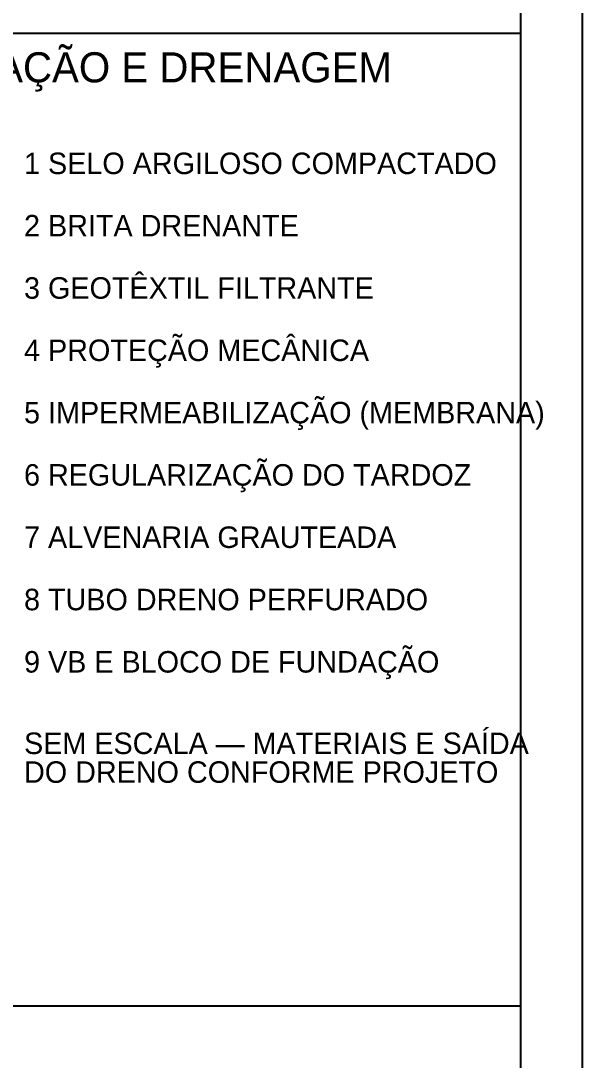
# Model space of a CAD drawing. Header units: millimetres. Extents: x 0 to 3648, y 0 to 594.
# Drawn here: x 1670.8 to 1762, y 297 to 465.8 of the extents above; entities that cross this region are included whole.
import ezdxf

# ---------------------------------------------------------------- set-up
doc = ezdxf.new("R2010")
doc.units = ezdxf.units.MM
for name, color, linetype in [('FORMAS', 7, 'CONTINUOUS'), ('MOLDURA', 7, 'CONTINUOUS'), ('TEXTOS', 2, 'CONTINUOUS')]:
    doc.layers.add(name, color=color, linetype=linetype)

msp = doc.modelspace()

# ---------------------------------------------------------------- linework, layer by layer
at = {"layer": 'FORMAS'}
for p, q in [((1571.9998, 463.8), (1751.9998, 463.8)), ((1751.9998, 463.8), (1751.9998, 305.80001)), ((1751.9998, 305.80001), (1571.9998, 305.80001))]:
    msp.add_line(p, q, dxfattribs=at)
at = {"layer": 'MOLDURA'}
for p, q in [((1761.9998, 594), (1761.9998, -0.00003)), ((1751.9998, 584), (1751.9998, 9.99997))]:
    msp.add_line(p, q, dxfattribs=at)

# ---------------------------------------------------------------- texts
at = {"layer": 'TEXTOS'}
for s, height, p in [('DETALHE — IMPERMEABILIZAÇÃO E DRENAGEM', 4.88827, (1575.99995, 455.80001)), ('1', 3.49162, (1671.34049, 440.9027)), ('SELO ARGILOSO COMPACTADO', 3.49162, (1675.23247, 440.9027)), ('2', 3.49162, (1671.34049, 430.78379)), ('BRITA DRENANTE', 3.49162, (1675.23247, 430.78379)), ('3', 3.49162, (1671.34049, 420.66487)), ('GEOTÊXTIL FILTRANTE', 3.49162, (1675.23247, 420.66487)), ('4', 3.49162, (1671.34049, 410.54594)), ('PROTEÇÃO MECÂNICA', 3.49162, (1675.23247, 410.54594)), ('5', 3.49162, (1671.34049, 400.42703)), ('IMPERMEABILIZAÇÃO (MEMBRANA)', 3.49162, (1675.23247, 400.42703)), ('6', 3.49162, (1671.34049, 390.30811)), ('REGULARIZAÇÃO DO TARDOZ', 3.49162, (1675.23247, 390.30811)), ('7', 3.49162, (1671.34049, 380.18918)), ('ALVENARIA GRAUTEADA', 3.49162, (1675.23247, 380.18918)), ('8', 3.49162, (1671.34049, 370.07027)), ('TUBO DRENO PERFURADO', 3.49162, (1675.23247, 370.07027)), ('9', 3.49162, (1671.34049, 359.95135)), ('VB E BLOCO DE FUNDAÇÃO', 3.49162, (1675.23247, 359.95135)), ('SEM ESCALA — MATERIAIS E SAÍDA', 3.49162, (1671.34049, 346.71891)), ('DO DRENO CONFORME PROJETO', 3.49162, (1671.34049, 342.04864))]:
    msp.add_text(s, height=height, dxfattribs=at).set_placement(p)

doc.saveas('drawing.dxf')
